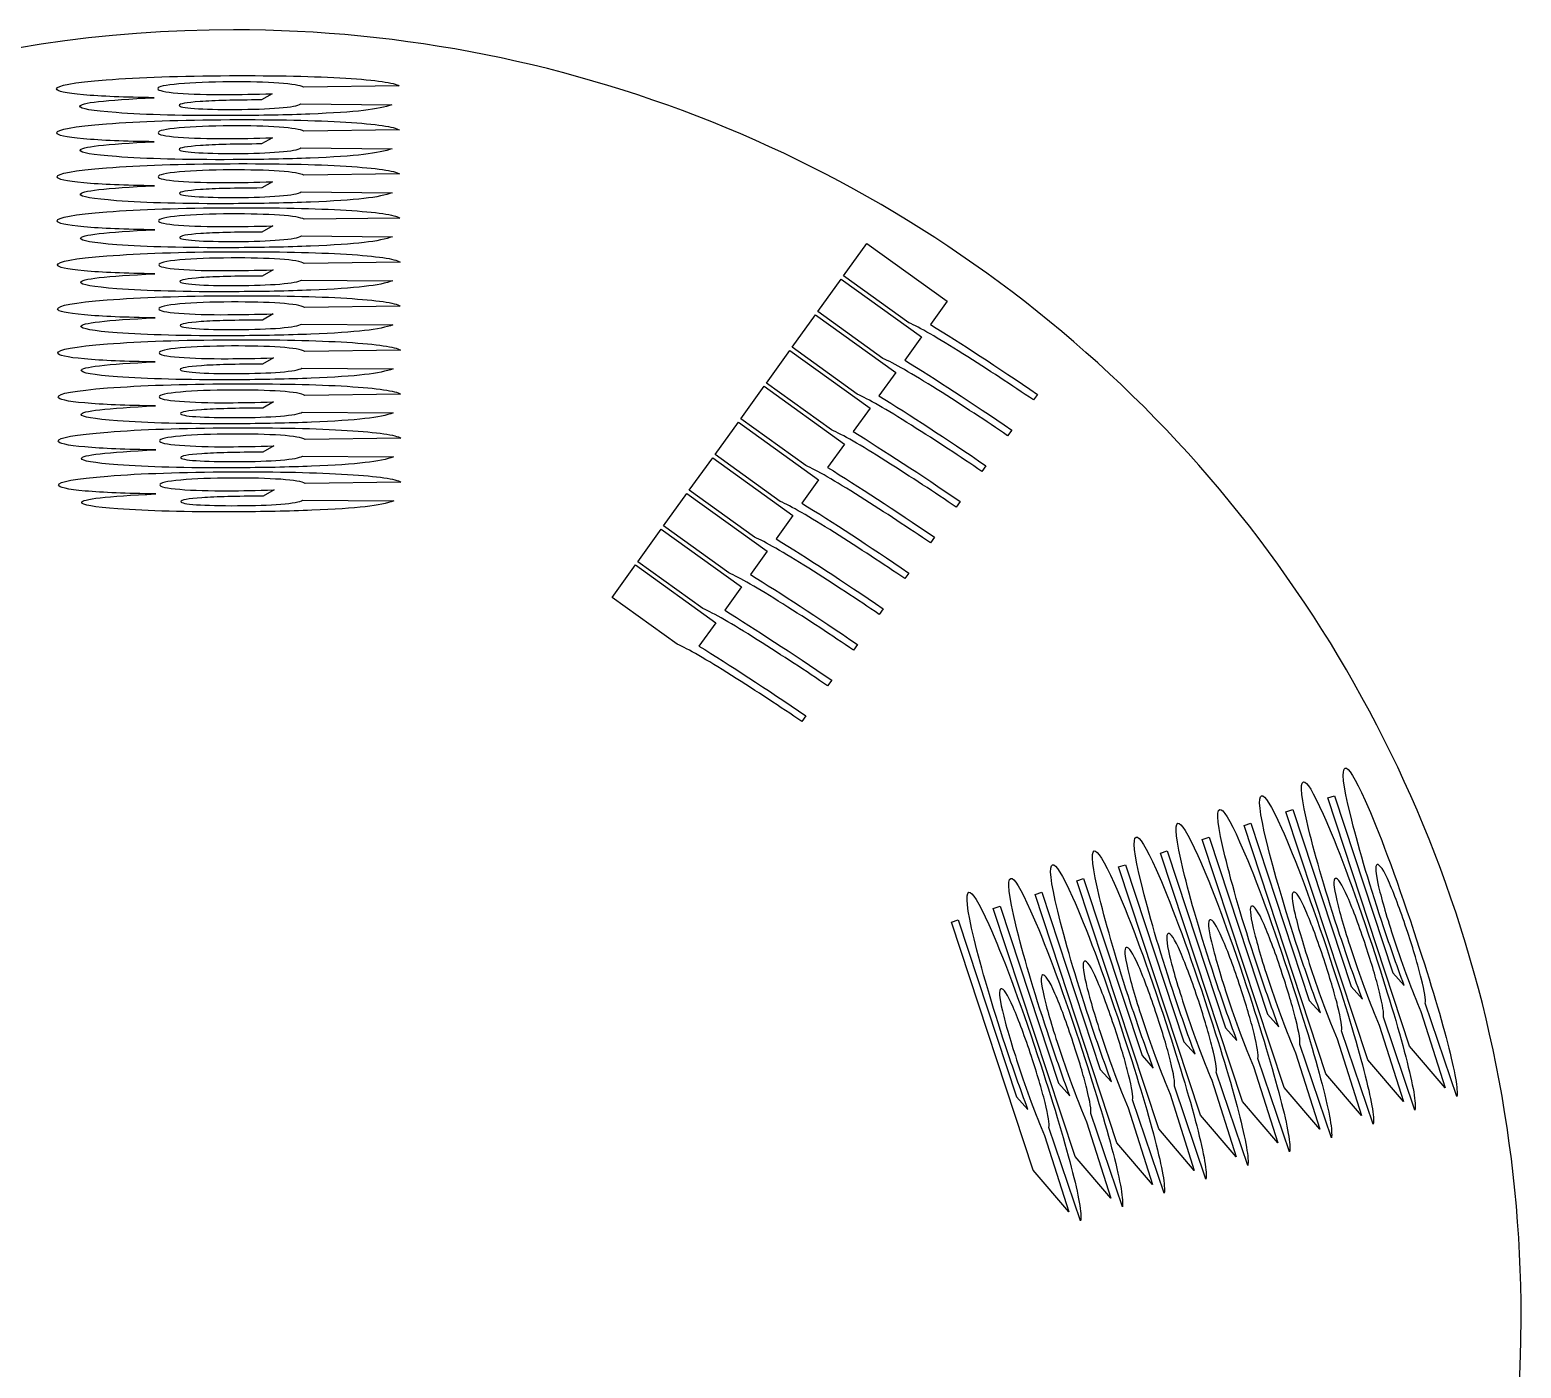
# Model space of a CAD drawing. Extents: x 6.4 to 97.6, y 202.3 to 293.5.
# Drawn here: x 46.8 to 97.6, y 247.9 to 293.5 of the extents above; entities that cross this region are included whole.
import ezdxf

# ---------------------------------------------------------------- set-up
doc = ezdxf.new("R2010")
doc.units = 0
doc.layers.add('Ebene_1', color=7, linetype='CONTINUOUS')

msp = doc.modelspace()

# ---------------------------------------------------------------- linework, layer by layer
at = {"layer": 'Ebene_1', "color": 7}
for p, q in [((53.751625, 293.517746), (53.751625, 293.517746)), ((55.072187, 291.338899), (54.701632, 291.128629)), ((59.397471, 291.606239), (56.137825, 291.561426)), ((59.397471, 291.606239), (59.397471, 291.606239)), ((56.044534, 290.99352), (59.148682, 290.967492)), ((55.078976, 289.838972), (54.708421, 289.628702)), ((59.40426, 290.106312), (56.144614, 290.061499)), ((59.40426, 290.106312), (59.40426, 290.106312)), ((56.051323, 289.493593), (59.155471, 289.467566)), ((55.085765, 288.339047), (54.71521, 288.128777)), ((59.41105, 288.606387), (56.151403, 288.561574)), ((59.41105, 288.606387), (59.41105, 288.606387)), ((56.058112, 287.993668), (59.16226, 287.96764)), ((59.417839, 287.10646), (56.158192, 287.061647)), ((59.417839, 287.10646), (59.417839, 287.10646)), ((55.092554, 286.83912), (54.721999, 286.62885)), ((56.064901, 286.493741), (59.169049, 286.467714)), ((74.539167, 285.136144), (75.335655, 286.242914)), ((75.335655, 286.242914), (78.069073, 284.275807)), ((59.424628, 285.606535), (56.164981, 285.561722)), ((59.424628, 285.606535), (59.424628, 285.606535)), ((55.099343, 285.339195), (54.728788, 285.128925)), ((76.757026, 283.54006), (74.539167, 285.136144)), ((56.07169, 284.993816), (59.175838, 284.967788)), ((73.663029, 283.918697), (74.459518, 285.025467)), ((74.459518, 285.025467), (77.192936, 283.05836)), ((59.431417, 284.106608), (56.17177, 284.061795)), ((59.431417, 284.106608), (59.431417, 284.106608)), ((78.069073, 284.275807), (77.496057, 283.479564)), ((55.106132, 283.839268), (54.735577, 283.628998)), ((72.786893, 282.70125), (73.583381, 283.808021)), ((73.583381, 283.808021), (76.3168, 281.840913)), ((75.880889, 282.322612), (73.663029, 283.918697)), ((56.078479, 283.493889), (59.182627, 283.467862)), ((77.192936, 283.05836), (76.619919, 282.262117)), ((59.438206, 282.606682), (56.178559, 282.561869)), ((59.438206, 282.606682), (59.438206, 282.606682)), ((71.910756, 281.483803), (72.707244, 282.590573)), ((72.707244, 282.590573), (75.440663, 280.623466)), ((75.004752, 281.105166), (72.786893, 282.70125)), ((55.112921, 282.339342), (54.742366, 282.129072)), ((56.085268, 281.993963), (59.189416, 281.967936)), ((76.3168, 281.840913), (75.743783, 281.04467)), ((59.444995, 281.106756), (56.185349, 281.061943)), ((59.444995, 281.106756), (59.444995, 281.106756)), ((71.034619, 280.266355), (71.831107, 281.373125)), ((71.831107, 281.373125), (74.564525, 279.406018)), ((74.128615, 279.887718), (71.910756, 281.483803)), ((81.142378, 281.098578), (81.0044, 280.906848)), ((55.11971, 280.839416), (54.749156, 280.629146)), ((56.092057, 280.494037), (59.196205, 280.46801)), ((75.440663, 280.623466), (74.867646, 279.827223)), ((70.158482, 279.048909), (70.95497, 280.155679)), ((70.95497, 280.155679), (73.688389, 278.188572)), ((73.252478, 278.670271), (71.034619, 280.266355)), ((59.451784, 279.60683), (56.192138, 279.562017)), ((59.451784, 279.60683), (59.451784, 279.60683)), ((80.266241, 279.881131), (80.128263, 279.689401)), ((55.126499, 279.33949), (54.755945, 279.12922)), ((56.098846, 278.994111), (59.202995, 278.968084)), ((72.376342, 277.452825), (70.158482, 279.048909)), ((74.564525, 279.406018), (73.991509, 278.609775)), ((69.282346, 277.831462), (70.078834, 278.938232)), ((70.078834, 278.938232), (72.812252, 276.971125)), ((79.390105, 278.663684), (79.252126, 278.471954)), ((59.458573, 278.106904), (56.198927, 278.062091)), ((59.458573, 278.106904), (56.198927, 278.062091)), ((59.458573, 278.106904), (59.458573, 278.106904)), ((59.458573, 278.106904), (59.458573, 278.106904)), ((73.688389, 278.188572), (73.115372, 277.392329)), ((55.133288, 277.839564), (54.762734, 277.629294)), ((55.133288, 277.839564), (54.762734, 277.629294)), ((56.105636, 277.494185), (59.209784, 277.468158)), ((56.105636, 277.494185), (59.209784, 277.468158)), ((68.406208, 276.614014), (69.202696, 277.720785)), ((69.202696, 277.720785), (71.936115, 275.753677)), ((71.500205, 276.235378), (69.282346, 277.831462)), ((78.513968, 277.446237), (78.375989, 277.254507)), ((72.812252, 276.971125), (72.239235, 276.174882)), ((67.530072, 275.396568), (68.32656, 276.503338)), ((68.32656, 276.503338), (71.059978, 274.53623)), ((70.624068, 275.01793), (68.406208, 276.614014)), ((77.63783, 276.228789), (77.499852, 276.037059)), ((71.936115, 275.753677), (71.363098, 274.957435)), ((66.653935, 274.179121), (67.450423, 275.285891)), ((66.653935, 274.179121), (67.450423, 275.285891)), ((67.450423, 275.285891), (70.183842, 273.318783)), ((67.450423, 275.285891), (70.183842, 273.318783)), ((69.747931, 273.800483), (67.530072, 275.396568)), ((76.761694, 275.011343), (76.623716, 274.819613)), ((71.059978, 274.53623), (70.486962, 273.739988)), ((68.871794, 272.583036), (66.653935, 274.179121)), ((68.871794, 272.583036), (66.653935, 274.179121)), ((75.885557, 273.793896), (75.747579, 273.602166)), ((70.183842, 273.318783), (69.610825, 272.522541)), ((70.183842, 273.318783), (69.610825, 272.522541)), ((75.00942, 272.576448), (74.871442, 272.384718)), ((74.133284, 271.359002), (73.995305, 271.167271)), ((73.257147, 270.141555), (73.119168, 269.949824)), ((73.257147, 270.141555), (73.119168, 269.949824)), ((91.032028, 267.34593), (91.263547, 267.422315)), ((93.821984, 258.889745), (91.032028, 267.34593)), ((91.263547, 267.422315), (93.253691, 261.390314)), ((89.607614, 266.875972), (89.839133, 266.952357)), ((92.39757, 258.419787), (89.607614, 266.875972)), ((89.839133, 266.952357), (91.829276, 260.920356)), ((88.1832, 266.406014), (88.414719, 266.482399)), ((90.973155, 257.949829), (88.1832, 266.406014)), ((88.414719, 266.482399), (90.404862, 260.450397)), ((86.758784, 265.936055), (86.990303, 266.01244)), ((89.54874, 257.47987), (86.758784, 265.936055)), ((86.990303, 266.01244), (88.980446, 259.980439)), ((85.334371, 265.466097), (85.56589, 265.542483)), ((88.124326, 257.009913), (85.334371, 265.466097)), ((85.56589, 265.542483), (87.556033, 259.510481)), ((83.909956, 264.996139), (84.141475, 265.072524)), ((86.699912, 256.539955), (83.909956, 264.996139)), ((84.141475, 265.072524), (86.131618, 259.040523)), ((82.485541, 264.526181), (82.71706, 264.602566)), ((85.275496, 256.069996), (82.485541, 264.526181)), ((82.71706, 264.602566), (84.707203, 258.570564)), ((81.061126, 264.056222), (81.292645, 264.132608)), ((83.851082, 255.600038), (81.061126, 264.056222)), ((81.292645, 264.132608), (83.282788, 258.100606)), ((79.636712, 263.586264), (79.868232, 263.66265)), ((82.426668, 255.13008), (79.636712, 263.586264)), ((79.868232, 263.66265), (81.858375, 257.630648)), ((78.212297, 263.116306), (78.443816, 263.192691)), ((81.002252, 254.660121), (78.212297, 263.116306)), ((78.212298, 263.116306), (78.443816, 263.192691)), ((78.212298, 263.116306), (78.443816, 263.192691)), ((81.002254, 254.660121), (78.212298, 263.116306)), ((81.002254, 254.660121), (78.212298, 263.116306)), ((78.443816, 263.192691), (80.43396, 257.16069)), ((78.443816, 263.192691), (80.433959, 257.160689)), ((78.443816, 263.192691), (80.43396, 257.16069)), ((93.253691, 261.390314), (93.638105, 260.961862)), ((91.829276, 260.920356), (92.213691, 260.491904)), ((90.404862, 260.450397), (90.789277, 260.021946)), ((95.431413, 257.174383), (94.354486, 260.352678)), ((88.980446, 259.980439), (89.364861, 259.551987)), ((94.006999, 256.704424), (92.930072, 259.88272)), ((94.207283, 260.076948), (95.034372, 257.472466)), ((87.556033, 259.510481), (87.940447, 259.082029)), ((92.582584, 256.234466), (91.505658, 259.412761)), ((92.78287, 259.60699), (93.609958, 257.002508)), ((86.131618, 259.040523), (86.516033, 258.612071)), ((89.934039, 258.667073), (90.761127, 256.062591)), ((91.158168, 255.764508), (90.081242, 258.942803)), ((91.358455, 259.137032), (92.185543, 256.53255)), ((95.034372, 257.472466), (93.821984, 258.889745)), ((84.707203, 258.570564), (85.091618, 258.142113)), ((88.509626, 258.197115), (89.336714, 255.592633)), ((89.733755, 255.29455), (88.656829, 258.472845)), ((93.609958, 257.002508), (92.39757, 258.419787)), ((81.858375, 257.630648), (82.242789, 257.202196)), ((83.282788, 258.100606), (83.667203, 257.672154)), ((87.085212, 257.727157), (87.9123, 255.122675)), ((88.309341, 254.824592), (87.232414, 258.002887)), ((92.185543, 256.53255), (90.973155, 257.949829)), ((80.433959, 257.160689), (80.818373, 256.732238)), ((80.43396, 257.16069), (80.818374, 256.732238)), ((80.43396, 257.16069), (80.818374, 256.732238)), ((85.660796, 257.257198), (86.487884, 254.652716)), ((86.884925, 254.354633), (85.807999, 257.532928)), ((90.761127, 256.062591), (89.54874, 257.47987)), ((95.431413, 257.174383), (95.431413, 257.174383)), ((84.236381, 256.78724), (85.063469, 254.182758)), ((85.460511, 253.884675), (84.383584, 257.06297)), ((89.336714, 255.592633), (88.124326, 257.009913)), ((94.006999, 256.704425), (94.006999, 256.704424)), ((82.611682, 252.944758), (81.534755, 256.123054)), ((82.611682, 252.944758), (81.534755, 256.123054)), ((82.611681, 252.944758), (81.534755, 256.123053)), ((82.811968, 256.317282), (83.639056, 253.7128)), ((84.036097, 253.414717), (82.95917, 256.593012)), ((87.9123, 255.122675), (86.699912, 256.539955)), ((92.582585, 256.234466), (92.582584, 256.234466)), ((81.387552, 255.847324), (82.21464, 253.242842)), ((81.387553, 255.847324), (82.214641, 253.242842)), ((81.387553, 255.847324), (82.214641, 253.242842)), ((85.063469, 254.182758), (83.851082, 255.600038)), ((86.487884, 254.652716), (85.275496, 256.069996)), ((91.158169, 255.764508), (91.158168, 255.764508)), ((83.639056, 253.7128), (82.426668, 255.13008)), ((89.733755, 255.29455), (89.733755, 255.29455)), ((82.21464, 253.242842), (81.002252, 254.660121)), ((82.214641, 253.242842), (81.002254, 254.660121)), ((82.214641, 253.242842), (81.002254, 254.660121)), ((88.309341, 254.824592), (88.309341, 254.824592)), ((86.884926, 254.354633), (86.884925, 254.354633)), ((85.460511, 253.884675), (85.460511, 253.884675)), ((84.036097, 253.414717), (84.036097, 253.414717)), ((82.611681, 252.944758), (82.611681, 252.944758)), ((82.611682, 252.944759), (82.611682, 252.944758)), ((82.611682, 252.944759), (82.611682, 252.944758))]:
    msp.add_line(p, q, dxfattribs=at)
for points in [[(53.751625, 293.517746), (36.006682, 293.517746), (20.00902, 282.82845), (13.218324, 266.43426)], [(84.774471, 280.667663), (76.5467, 288.895433), (65.387449, 293.517746), (53.751625, 293.517746)], [(47.724778, 291.50695), (47.724248, 291.624148), (48.287068, 291.72659), (49.413239, 291.814274)], [(49.413239, 291.814274), (50.539408, 291.901958), (51.941407, 291.949598), (53.619237, 291.957192)], [(51.894699, 291.677031), (51.415501, 291.634783), (51.176056, 291.579654), (51.176364, 291.511642)], [(53.644166, 291.745069), (52.949066, 291.741922), (52.36591, 291.719243), (51.894699, 291.677031)], [(53.619237, 291.957192), (55.209179, 291.964389), (56.52763, 291.935743), (57.574589, 291.871254)], [(55.298253, 291.702457), (54.842691, 291.733794), (54.291329, 291.747998), (53.644166, 291.745069)], [(56.137825, 291.561426), (56.033672, 291.624109), (55.753814, 291.671119), (55.298253, 291.702457)], [(57.574589, 291.871254), (58.621552, 291.806158), (59.229179, 291.71782), (59.397471, 291.606239)], [(48.636537, 291.304306), (48.029063, 291.358638), (47.725144, 291.426186), (47.724778, 291.50695)], [(48.518462, 290.913001), (48.517932, 291.030199), (49.360418, 291.12753), (51.045922, 291.204994)], [(51.045922, 291.204994), (50.039149, 291.216832), (49.23602, 291.249936), (48.636537, 291.304306)], [(51.176364, 291.511642), (51.176655, 291.447274), (51.404591, 291.397296), (51.860172, 291.361709)], [(51.860172, 291.361709), (52.315753, 291.32612), (52.87112, 291.309809), (53.526272, 291.312775)], [(53.526272, 291.312775), (53.957714, 291.314727), (54.473019, 291.323436), (55.072187, 291.338899)], [(49.753872, 290.696336), (48.930639, 290.758194), (48.518836, 290.830416), (48.518462, 290.913001)], [(53.733267, 290.594111), (52.079406, 290.586625), (50.752941, 290.6207), (49.753872, 290.696336)], [(52.616534, 291.074558), (52.137297, 291.040204), (51.897798, 290.996612), (51.898037, 290.943782)], [(51.898037, 290.943782), (51.898241, 290.898845), (52.074176, 290.863813), (52.425844, 290.838686)], [(52.425844, 290.838686), (52.777511, 290.813558), (53.244966, 290.802315), (53.828209, 290.804954)], [(54.701632, 291.128629), (53.790803, 291.126336), (53.09577, 291.108312), (52.616534, 291.074558)], [(56.357682, 290.647891), (55.574823, 290.616414), (54.700019, 290.598487), (53.733267, 290.594111)], [(53.828209, 290.804954), (54.403466, 290.807558), (54.894763, 290.824963), (55.302098, 290.85717)], [(55.302098, 290.85717), (55.709434, 290.889376), (55.956913, 290.934826), (56.044534, 290.99352)], [(58.178812, 290.769994), (57.7396, 290.719426), (57.132557, 290.678725), (56.357682, 290.647891)], [(59.148682, 290.967492), (58.933333, 290.885752), (58.610043, 290.81992), (58.178812, 290.769994)], [(47.731567, 290.007023), (47.731037, 290.124221), (48.293857, 290.226663), (49.420029, 290.314348)], [(49.420029, 290.314348), (50.546197, 290.402032), (51.948196, 290.449671), (53.626026, 290.457266)], [(51.901488, 290.177104), (51.42229, 290.134857), (51.182845, 290.079727), (51.183153, 290.011716)], [(53.650955, 290.245142), (52.955855, 290.241996), (52.372699, 290.219316), (51.901488, 290.177104)], [(53.626026, 290.457266), (55.215968, 290.464462), (56.534419, 290.435816), (57.581378, 290.371327)], [(55.305042, 290.20253), (54.84948, 290.233867), (54.298118, 290.248071), (53.650955, 290.245142)], [(56.144614, 290.061499), (56.040461, 290.124182), (55.760603, 290.171193), (55.305042, 290.20253)], [(57.581378, 290.371327), (58.628341, 290.306232), (59.235968, 290.217893), (59.40426, 290.106312)], [(48.643326, 289.804379), (48.035852, 289.858711), (47.731933, 289.92626), (47.731567, 290.007023)], [(48.525251, 289.413074), (48.524721, 289.530272), (49.367207, 289.627603), (51.052711, 289.705067)], [(51.052711, 289.705067), (50.045938, 289.716906), (49.24281, 289.75001), (48.643326, 289.804379)], [(51.183153, 290.011716), (51.183444, 289.947348), (51.411381, 289.89737), (51.866961, 289.861782)], [(51.866961, 289.861782), (52.322542, 289.826194), (52.877909, 289.809882), (53.533061, 289.812848)], [(53.533061, 289.812848), (53.964503, 289.814801), (54.479808, 289.823509), (55.078976, 289.838972)], [(49.760661, 289.19641), (48.937428, 289.258267), (48.525625, 289.330489), (48.525251, 289.413074)], [(53.740057, 289.094185), (52.086195, 289.086699), (50.75973, 289.120774), (49.760661, 289.19641)], [(52.623323, 289.574631), (52.144086, 289.540277), (51.904587, 289.496685), (51.904827, 289.443855)], [(51.904827, 289.443855), (51.90503, 289.398919), (52.080965, 289.363887), (52.432633, 289.338759)], [(52.432633, 289.338759), (52.7843, 289.313632), (53.251755, 289.302388), (53.834998, 289.305028)], [(54.708421, 289.628702), (53.797592, 289.626409), (53.102559, 289.608385), (52.623323, 289.574631)], [(56.364471, 289.147964), (55.581612, 289.116487), (54.706808, 289.09856), (53.740057, 289.094185)], [(53.834998, 289.305028), (54.410255, 289.307631), (54.901552, 289.325037), (55.308888, 289.357243)], [(55.308888, 289.357243), (55.716223, 289.38945), (55.963702, 289.4349), (56.051323, 289.493593)], [(58.185601, 289.270068), (57.746389, 289.219499), (57.139346, 289.178798), (56.364471, 289.147964)], [(59.155471, 289.467566), (58.940122, 289.385826), (58.616832, 289.319993), (58.185601, 289.270068)], [(47.738356, 288.507098), (47.737826, 288.624296), (48.300646, 288.726738), (49.426818, 288.814422)], [(49.426818, 288.814422), (50.552986, 288.902106), (51.954985, 288.949746), (53.632815, 288.95734)], [(51.908277, 288.677179), (51.429079, 288.634931), (51.189634, 288.579802), (51.189942, 288.51179)], [(53.657744, 288.745217), (52.962644, 288.74207), (52.379488, 288.719391), (51.908277, 288.677179)], [(53.632815, 288.95734), (55.222757, 288.964537), (56.541208, 288.935891), (57.588167, 288.871402)], [(55.311831, 288.702605), (54.856269, 288.733942), (54.304907, 288.748146), (53.657744, 288.745217)], [(56.151403, 288.561574), (56.04725, 288.624257), (55.767392, 288.671268), (55.311831, 288.702605)], [(57.588167, 288.871402), (58.63513, 288.806306), (59.242757, 288.717968), (59.41105, 288.606387)], [(48.650115, 288.304454), (48.042641, 288.358786), (47.738722, 288.426334), (47.738356, 288.507098)], [(48.53204, 287.913149), (48.53151, 288.030347), (49.373996, 288.127678), (51.0595, 288.205142)], [(51.0595, 288.205142), (50.052727, 288.21698), (49.249599, 288.250084), (48.650115, 288.304454)], [(51.189942, 288.51179), (51.190234, 288.447422), (51.41817, 288.397444), (51.873751, 288.361857)], [(51.873751, 288.361857), (52.329331, 288.326269), (52.884698, 288.309957), (53.53985, 288.312923)], [(54.71521, 288.128777), (53.804381, 288.126484), (53.109348, 288.10846), (52.630112, 288.074706)], [(53.53985, 288.312923), (53.971292, 288.314875), (54.486597, 288.323584), (55.085765, 288.339047)], [(49.76745, 287.696484), (48.944217, 287.758342), (48.532414, 287.830564), (48.53204, 287.913149)], [(53.746846, 287.594259), (52.092984, 287.586773), (50.766519, 287.620849), (49.76745, 287.696484)], [(52.630112, 288.074706), (52.150875, 288.040352), (51.911377, 287.99676), (51.911616, 287.943929)], [(51.911616, 287.943929), (51.911819, 287.898993), (52.087754, 287.863961), (52.439422, 287.838834)], [(52.439422, 287.838834), (52.791089, 287.813706), (53.258544, 287.802462), (53.841788, 287.805102)], [(56.37126, 287.648039), (55.588401, 287.616562), (54.713597, 287.598635), (53.746846, 287.594259)], [(53.841788, 287.805102), (54.417044, 287.807706), (54.908341, 287.825111), (55.315677, 287.857318)], [(55.315677, 287.857318), (55.723012, 287.889524), (55.970491, 287.934974), (56.058112, 287.993668)], [(58.19239, 287.770143), (57.753178, 287.719574), (57.146135, 287.678873), (56.37126, 287.648039)], [(59.16226, 287.96764), (58.946911, 287.8859), (58.623621, 287.820068), (58.19239, 287.770143)], [(47.745145, 287.007171), (47.744615, 287.124369), (48.307435, 287.226811), (49.433607, 287.314495)], [(49.433607, 287.314495), (50.559775, 287.40218), (51.961774, 287.449819), (53.639604, 287.457413)], [(51.915066, 287.177253), (51.435868, 287.135005), (51.196423, 287.079875), (51.196731, 287.011864)], [(53.664533, 287.24529), (52.969433, 287.242144), (52.386278, 287.219465), (51.915066, 287.177253)], [(53.639604, 287.457413), (55.229546, 287.46461), (56.547997, 287.435964), (57.594957, 287.371475)], [(55.31862, 287.202678), (54.863058, 287.234015), (54.311696, 287.248219), (53.664533, 287.24529)], [(56.158192, 287.061647), (56.054039, 287.12433), (55.774182, 287.171341), (55.31862, 287.202678)], [(57.594957, 287.371475), (58.641919, 287.30638), (59.249546, 287.218041), (59.417839, 287.10646)], [(48.656904, 286.804527), (48.04943, 286.858859), (47.745511, 286.926408), (47.745145, 287.007171)], [(48.538829, 286.413222), (48.538299, 286.530421), (49.380786, 286.627751), (51.066289, 286.705215)], [(51.066289, 286.705215), (50.059516, 286.717054), (49.256388, 286.750158), (48.656904, 286.804527)], [(51.196731, 287.011864), (51.197023, 286.947496), (51.424959, 286.897518), (51.88054, 286.86193)], [(51.88054, 286.86193), (52.336121, 286.826342), (52.891487, 286.81003), (53.546639, 286.812996)], [(54.721999, 286.62885), (53.81117, 286.626557), (53.116137, 286.608533), (52.636901, 286.574779)], [(53.546639, 286.812996), (53.978081, 286.814949), (54.493386, 286.823657), (55.092554, 286.83912)], [(49.774239, 286.196558), (48.951007, 286.258415), (48.539203, 286.330637), (48.538829, 286.413222)], [(53.753635, 286.094333), (52.099773, 286.086847), (50.773308, 286.120922), (49.774239, 286.196558)], [(52.636901, 286.574779), (52.157664, 286.540425), (51.918166, 286.496833), (51.918405, 286.444003)], [(51.918405, 286.444003), (51.918608, 286.399067), (52.094544, 286.364035), (52.446211, 286.338907)], [(52.446211, 286.338907), (52.797878, 286.31378), (53.265334, 286.302536), (53.848577, 286.305176)], [(56.378049, 286.148112), (55.595191, 286.116635), (54.720386, 286.098708), (53.753635, 286.094333)], [(53.848577, 286.305176), (54.423834, 286.307779), (54.91513, 286.325185), (55.322466, 286.357391)], [(55.322466, 286.357391), (55.729802, 286.389598), (55.97728, 286.435048), (56.064901, 286.493741)], [(58.199179, 286.270216), (57.759967, 286.219647), (57.152924, 286.178946), (56.378049, 286.148112)], [(59.169049, 286.467714), (58.9537, 286.385974), (58.63041, 286.320141), (58.199179, 286.270216)], [(47.751934, 285.507246), (47.751404, 285.624444), (48.314224, 285.726886), (49.440396, 285.81457)], [(49.440396, 285.81457), (50.566564, 285.902254), (51.968563, 285.949894), (53.646393, 285.957488)], [(51.921855, 285.677327), (51.442657, 285.635079), (51.203213, 285.57995), (51.20352, 285.511938)], [(53.671322, 285.745365), (52.976222, 285.742218), (52.393067, 285.719539), (51.921855, 285.677327)], [(53.646393, 285.957488), (55.236335, 285.964685), (56.554786, 285.936039), (57.601746, 285.87155)], [(55.325409, 285.702753), (54.869847, 285.73409), (54.318485, 285.748294), (53.671322, 285.745365)], [(56.164981, 285.561722), (56.060828, 285.624405), (55.780971, 285.671416), (55.325409, 285.702753)], [(57.601746, 285.87155), (58.648708, 285.806454), (59.256336, 285.718116), (59.424628, 285.606535)], [(48.663693, 285.304602), (48.05622, 285.358934), (47.7523, 285.426482), (47.751934, 285.507246)], [(48.545619, 284.913297), (48.545088, 285.030495), (49.387575, 285.127826), (51.073078, 285.20529)], [(51.073078, 285.20529), (50.066305, 285.217128), (49.263177, 285.250232), (48.663693, 285.304602)], [(51.20352, 285.511938), (51.203812, 285.44757), (51.431748, 285.397592), (51.887329, 285.362004)], [(51.887329, 285.362004), (52.34291, 285.326416), (52.898276, 285.310105), (53.553429, 285.313071)], [(52.64369, 285.074854), (52.164454, 285.0405), (51.924955, 284.996908), (51.925194, 284.944077)], [(54.728788, 285.128925), (53.817959, 285.126631), (53.122926, 285.108608), (52.64369, 285.074854)], [(53.553429, 285.313071), (53.98487, 285.315023), (54.500175, 285.323732), (55.099343, 285.339195)], [(49.781028, 284.696633), (48.957796, 284.75849), (48.545992, 284.830712), (48.545619, 284.913297)], [(53.760424, 284.594407), (52.106562, 284.586921), (50.780097, 284.620997), (49.781028, 284.696633)], [(51.925194, 284.944077), (51.925397, 284.899141), (52.101333, 284.864109), (52.453, 284.838982)], [(52.453, 284.838982), (52.804667, 284.813854), (53.272123, 284.80261), (53.855366, 284.80525)], [(56.384838, 284.648187), (55.60198, 284.61671), (54.727175, 284.598783), (53.760424, 284.594407)], [(53.855366, 284.80525), (54.430623, 284.807854), (54.921919, 284.825259), (55.329255, 284.857466)], [(55.329255, 284.857466), (55.736591, 284.889672), (55.984069, 284.935122), (56.07169, 284.993816)], [(58.205968, 284.770291), (57.766757, 284.719722), (57.159713, 284.679021), (56.384838, 284.648187)], [(59.175838, 284.967788), (58.960489, 284.886048), (58.637199, 284.820216), (58.205968, 284.770291)], [(47.758724, 284.007319), (47.758193, 284.124518), (48.321014, 284.226959), (49.447185, 284.314643)], [(49.447185, 284.314643), (50.573353, 284.402328), (51.975352, 284.449967), (53.653182, 284.457561)], [(51.928644, 284.177401), (51.449447, 284.135153), (51.210002, 284.080023), (51.210309, 284.012012)], [(53.678111, 284.245438), (52.983011, 284.242292), (52.399856, 284.219613), (51.928644, 284.177401)], [(53.653182, 284.457561), (55.243124, 284.464758), (56.561575, 284.436112), (57.608535, 284.371623)], [(55.332198, 284.202826), (54.876636, 284.234163), (54.325274, 284.248367), (53.678111, 284.245438)], [(56.17177, 284.061795), (56.067617, 284.124479), (55.78776, 284.171489), (55.332198, 284.202826)], [(57.608535, 284.371623), (58.655497, 284.306528), (59.263125, 284.218189), (59.431417, 284.106608)], [(48.670482, 283.804675), (48.063009, 283.859008), (47.759089, 283.926556), (47.758724, 284.007319)], [(48.552408, 283.41337), (48.551877, 283.530569), (49.394364, 283.627899), (51.079867, 283.705363)], [(51.079867, 283.705363), (50.073094, 283.717202), (49.269966, 283.750306), (48.670482, 283.804675)], [(51.210309, 284.012012), (51.210601, 283.947644), (51.438537, 283.897666), (51.894118, 283.862078)], [(51.894118, 283.862078), (52.349699, 283.82649), (52.905065, 283.810178), (53.560218, 283.813144)], [(52.650479, 283.574927), (52.171243, 283.540573), (51.931744, 283.496981), (51.931983, 283.44415)], [(54.735577, 283.628998), (53.824748, 283.626705), (53.129715, 283.608681), (52.650479, 283.574927)], [(53.560218, 283.813144), (53.991659, 283.815097), (54.506964, 283.823805), (55.106132, 283.839268)], [(78.605945, 282.477684), (77.73295, 283.02909), (77.116644, 283.383215), (76.757026, 283.54006)], [(49.787818, 283.196706), (48.964585, 283.258563), (48.552781, 283.330785), (48.552408, 283.41337)], [(53.767213, 283.094481), (52.113351, 283.086995), (50.786886, 283.12107), (49.787818, 283.196706)], [(51.931983, 283.44415), (51.932186, 283.399215), (52.108122, 283.364183), (52.459789, 283.339055)], [(52.459789, 283.339055), (52.811456, 283.313927), (53.278912, 283.302683), (53.862155, 283.305323)], [(56.391627, 283.14826), (55.608769, 283.116783), (54.733964, 283.098856), (53.767213, 283.094481)], [(53.862155, 283.305323), (54.437412, 283.307927), (54.928708, 283.325332), (55.336044, 283.357539)], [(55.336044, 283.357539), (55.74338, 283.389746), (55.990858, 283.435196), (56.078479, 283.493889)], [(58.212757, 283.270364), (57.773546, 283.219795), (57.166502, 283.179094), (56.391627, 283.14826)], [(59.182627, 283.467862), (58.967279, 283.386122), (58.643988, 283.320289), (58.212757, 283.270364)], [(77.496057, 283.479564), (78.546686, 282.83304), (79.762127, 282.039378), (81.142378, 281.098578)], [(47.765513, 282.507393), (47.764982, 282.624592), (48.327803, 282.727033), (49.453974, 282.814717)], [(49.453974, 282.814717), (50.580142, 282.902402), (51.982141, 282.950041), (53.659971, 282.957635)], [(51.935433, 282.677475), (51.456236, 282.635227), (51.216791, 282.580097), (51.217099, 282.512086)], [(53.684901, 282.745512), (52.989801, 282.742366), (52.406645, 282.719687), (51.935433, 282.677475)], [(53.659971, 282.957635), (55.249913, 282.964832), (56.568364, 282.936186), (57.615324, 282.871697)], [(55.338987, 282.7029), (54.883426, 282.734237), (54.332063, 282.748441), (53.684901, 282.745512)], [(56.178559, 282.561869), (56.074406, 282.624553), (55.794549, 282.671563), (55.338987, 282.7029)], [(57.615324, 282.871697), (58.662286, 282.806602), (59.269914, 282.718263), (59.438206, 282.606682)], [(48.677271, 282.304749), (48.069798, 282.359082), (47.765878, 282.42663), (47.765513, 282.507393)], [(48.559197, 281.913444), (48.558666, 282.030643), (49.401153, 282.127974), (51.086656, 282.205437)], [(51.086656, 282.205437), (50.079883, 282.217276), (49.276755, 282.25038), (48.677271, 282.304749)], [(51.217099, 282.512086), (51.21739, 282.447718), (51.445326, 282.39774), (51.900907, 282.362152)], [(51.900907, 282.362152), (52.356488, 282.326564), (52.911854, 282.310252), (53.567007, 282.313218)], [(52.657268, 282.075001), (52.178032, 282.040647), (51.938533, 281.997055), (51.938772, 281.944224)], [(54.742366, 282.129072), (53.831537, 282.126779), (53.136505, 282.108755), (52.657268, 282.075001)], [(53.567007, 282.313218), (53.998449, 282.315171), (54.513753, 282.323879), (55.112921, 282.339342)], [(77.729808, 281.260237), (76.856813, 281.811642), (76.240507, 282.165767), (75.880889, 282.322612)], [(76.619919, 282.262117), (77.670549, 281.615593), (78.88599, 280.821931), (80.266241, 279.881131)], [(81.0044, 280.906848), (80.278066, 281.402163), (79.478582, 281.925775), (78.605945, 282.477684)], [(49.794607, 281.69678), (48.971374, 281.758637), (48.55957, 281.830859), (48.559197, 281.913444)], [(53.774002, 281.594555), (52.12014, 281.587069), (50.793675, 281.621144), (49.794607, 281.69678)], [(51.938772, 281.944224), (51.938975, 281.899289), (52.114911, 281.864257), (52.466578, 281.839129)], [(52.466578, 281.839129), (52.818246, 281.814001), (53.285701, 281.802757), (53.868944, 281.805397)], [(56.398416, 281.648334), (55.615558, 281.616857), (54.740753, 281.59893), (53.774002, 281.594555)], [(53.868944, 281.805397), (54.444201, 281.808001), (54.935497, 281.825406), (55.342833, 281.857613)], [(55.342833, 281.857613), (55.750169, 281.88982), (55.997647, 281.93527), (56.085268, 281.993963)], [(58.219546, 281.770438), (57.780335, 281.719869), (57.173291, 281.679168), (56.398416, 281.648334)], [(59.189416, 281.967936), (58.974068, 281.886196), (58.650778, 281.820363), (58.219546, 281.770438)], [(47.772302, 281.007467), (47.771771, 281.124666), (48.334592, 281.227107), (49.460763, 281.314791)], [(48.68406, 280.804823), (48.076587, 280.859156), (47.772667, 280.926704), (47.772302, 281.007467)], [(49.460763, 281.314791), (50.586931, 281.402476), (51.98893, 281.450115), (53.66676, 281.457709)], [(51.942222, 281.177549), (51.463025, 281.135301), (51.22358, 281.080171), (51.223888, 281.01216)], [(51.223888, 281.01216), (51.224179, 280.947792), (51.452115, 280.897814), (51.907696, 280.862226)], [(53.69169, 281.245586), (52.99659, 281.24244), (52.413434, 281.219761), (51.942222, 281.177549)], [(53.66676, 281.457709), (55.256702, 281.464906), (56.575153, 281.43626), (57.622113, 281.371771)], [(55.345776, 281.202974), (54.890215, 281.234311), (54.338852, 281.248515), (53.69169, 281.245586)], [(56.185349, 281.061943), (56.081195, 281.124627), (55.801338, 281.171637), (55.345776, 281.202974)], [(57.622113, 281.371771), (58.669075, 281.306676), (59.276703, 281.218337), (59.444995, 281.106756)], [(76.853672, 280.04279), (75.980677, 280.594196), (75.36437, 280.948321), (75.004752, 281.105166)], [(75.743783, 281.04467), (76.794413, 280.398146), (78.009853, 279.604484), (79.390105, 278.663684)], [(80.128263, 279.689401), (79.401929, 280.184716), (78.602444, 280.708328), (77.729808, 281.260237)], [(48.565986, 280.413518), (48.565455, 280.530717), (49.407942, 280.628048), (51.093445, 280.705511)], [(51.093445, 280.705511), (50.086673, 280.71735), (49.283544, 280.750454), (48.68406, 280.804823)], [(51.907696, 280.862226), (52.363277, 280.826638), (52.918643, 280.810327), (53.573796, 280.813292)], [(52.664057, 280.575075), (52.184821, 280.540721), (51.945322, 280.497129), (51.945561, 280.444299)], [(54.749156, 280.629146), (53.838326, 280.626853), (53.143294, 280.608829), (52.664057, 280.575075)], [(53.573796, 280.813292), (54.005238, 280.815245), (54.520542, 280.823953), (55.11971, 280.839416)], [(55.349622, 280.357687), (55.756958, 280.389894), (56.004436, 280.435344), (56.092057, 280.494037)], [(97.624554, 249.644817), (97.624554, 261.280641), (93.002241, 272.439892), (84.774471, 280.667663)], [(49.801396, 280.196854), (48.978163, 280.258711), (48.56636, 280.330933), (48.565986, 280.413518)], [(53.780791, 280.094629), (52.12693, 280.087143), (50.800464, 280.121218), (49.801396, 280.196854)], [(51.945561, 280.444299), (51.945764, 280.399363), (52.1217, 280.364331), (52.473367, 280.339203)], [(52.473367, 280.339203), (52.825035, 280.314075), (53.29249, 280.302831), (53.875733, 280.305471)], [(56.405205, 280.148408), (55.622347, 280.116931), (54.747542, 280.099004), (53.780791, 280.094629)], [(53.875733, 280.305471), (54.45099, 280.308075), (54.942286, 280.32548), (55.349622, 280.357687)], [(58.226335, 280.270512), (57.787124, 280.219943), (57.180081, 280.179242), (56.405205, 280.148408)], [(59.196205, 280.46801), (58.980857, 280.38627), (58.657567, 280.320437), (58.226335, 280.270512)], [(79.252126, 278.471954), (78.525793, 278.967269), (77.726308, 279.490881), (76.853672, 280.04279)], [(47.779091, 279.507541), (47.77856, 279.62474), (48.341381, 279.727181), (49.467552, 279.814865)], [(48.690849, 279.304897), (48.083376, 279.35923), (47.779456, 279.426778), (47.779091, 279.507541)], [(49.467552, 279.814865), (50.59372, 279.90255), (51.995719, 279.950189), (53.673549, 279.957783)], [(51.949012, 279.677623), (51.469814, 279.635375), (51.230369, 279.580245), (51.230677, 279.512234)], [(51.230677, 279.512234), (51.230968, 279.447866), (51.458904, 279.397888), (51.914485, 279.3623)], [(53.698479, 279.74566), (53.003379, 279.742514), (52.420223, 279.719835), (51.949012, 279.677623)], [(53.673549, 279.957783), (55.263491, 279.96498), (56.581942, 279.936334), (57.628902, 279.871845)], [(55.352565, 279.703048), (54.897004, 279.734385), (54.345641, 279.748589), (53.698479, 279.74566)], [(56.192138, 279.562017), (56.087984, 279.624701), (55.808127, 279.671711), (55.352565, 279.703048)], [(57.628902, 279.871845), (58.675865, 279.80675), (59.283492, 279.718411), (59.451784, 279.60683)], [(75.977535, 278.825343), (75.10454, 279.376748), (74.488233, 279.730873), (74.128615, 279.887718)], [(74.867646, 279.827223), (75.918276, 279.180699), (77.133716, 278.387037), (78.513968, 277.446237)], [(48.572775, 278.913592), (48.572244, 279.030791), (49.414731, 279.128122), (51.100235, 279.205585)], [(51.100235, 279.205585), (50.093462, 279.217424), (49.290333, 279.250528), (48.690849, 279.304897)], [(51.914485, 279.3623), (52.370066, 279.326712), (52.925433, 279.310401), (53.580585, 279.313366)], [(52.670847, 279.075149), (52.19161, 279.040795), (51.952111, 278.997203), (51.95235, 278.944373)], [(54.755945, 279.12922), (53.845115, 279.126927), (53.150083, 279.108903), (52.670847, 279.075149)], [(53.580585, 279.313366), (54.012027, 279.315319), (54.527332, 279.324027), (55.126499, 279.33949)], [(55.356411, 278.857761), (55.763747, 278.889968), (56.011225, 278.935418), (56.098846, 278.994111)], [(59.202995, 278.968084), (58.987646, 278.886344), (58.664356, 278.820511), (58.233124, 278.770586)], [(49.808185, 278.696928), (48.984952, 278.758785), (48.573149, 278.831007), (48.572775, 278.913592)], [(49.474341, 278.314939), (50.600509, 278.402624), (52.002508, 278.450263), (53.680339, 278.457857)], [(49.474341, 278.314939), (50.600509, 278.402624), (52.002508, 278.450263), (53.680339, 278.457857)], [(53.78758, 278.594703), (52.133719, 278.587217), (50.807254, 278.621292), (49.808185, 278.696928)], [(51.95235, 278.944373), (51.952554, 278.899437), (52.128489, 278.864405), (52.480156, 278.839277)], [(52.480156, 278.839277), (52.831824, 278.814149), (53.299279, 278.802905), (53.882522, 278.805545)], [(53.680339, 278.457857), (55.27028, 278.465054), (56.588731, 278.436408), (57.635691, 278.371919)], [(53.680339, 278.457857), (55.27028, 278.465054), (56.588731, 278.436408), (57.635691, 278.371919)], [(56.411995, 278.648482), (55.629136, 278.617005), (54.754331, 278.599078), (53.78758, 278.594703)], [(53.882522, 278.805545), (54.457779, 278.808149), (54.949075, 278.825554), (55.356411, 278.857761)], [(58.233124, 278.770586), (57.793913, 278.720017), (57.18687, 278.679316), (56.411995, 278.648482)], [(75.101397, 277.607895), (74.228402, 278.159301), (73.612096, 278.513426), (73.252478, 278.670271)], [(73.991509, 278.609775), (75.042139, 277.963252), (76.257579, 277.169589), (77.63783, 276.228789)], [(78.375989, 277.254507), (77.649656, 277.749822), (76.850171, 278.273434), (75.977535, 278.825343)], [(47.78588, 278.007615), (47.785349, 278.124814), (48.34817, 278.227255), (49.474341, 278.314939)], [(47.78588, 278.007615), (47.785349, 278.124814), (48.34817, 278.227255), (49.474341, 278.314939)], [(48.697638, 277.804971), (48.090165, 277.859304), (47.786245, 277.926852), (47.78588, 278.007615)], [(48.697638, 277.804971), (48.090165, 277.859304), (47.786245, 277.926852), (47.78588, 278.007615)], [(51.955801, 278.177697), (51.476603, 278.135449), (51.237158, 278.080319), (51.237466, 278.012308)], [(51.955801, 278.177697), (51.476603, 278.135449), (51.237158, 278.080319), (51.237466, 278.012308)], [(51.237466, 278.012308), (51.237757, 277.94794), (51.465693, 277.897962), (51.921274, 277.862374)], [(51.237466, 278.012308), (51.237757, 277.94794), (51.465693, 277.897962), (51.921274, 277.862374)], [(53.705268, 278.245734), (53.010168, 278.242588), (52.427012, 278.219909), (51.955801, 278.177697)], [(53.705268, 278.245734), (53.010168, 278.242588), (52.427012, 278.219909), (51.955801, 278.177697)], [(55.359354, 278.203122), (54.903793, 278.234459), (54.352431, 278.248663), (53.705268, 278.245734)], [(55.359354, 278.203122), (54.903793, 278.234459), (54.352431, 278.248663), (53.705268, 278.245734)], [(56.198927, 278.062091), (56.094773, 278.124775), (55.814916, 278.171785), (55.359354, 278.203122)], [(56.198927, 278.062091), (56.094773, 278.124775), (55.814916, 278.171785), (55.359354, 278.203122)], [(57.635691, 278.371919), (58.682654, 278.306824), (59.290281, 278.218485), (59.458573, 278.106904)], [(57.635691, 278.371919), (58.682654, 278.306824), (59.290281, 278.218485), (59.458573, 278.106904)], [(48.579564, 277.413666), (48.579033, 277.530865), (49.42152, 277.628196), (51.107024, 277.705659)], [(48.579564, 277.413666), (48.579033, 277.530865), (49.42152, 277.628196), (51.107024, 277.705659)], [(51.107024, 277.705659), (50.100251, 277.717498), (49.297122, 277.750602), (48.697638, 277.804971)], [(51.107024, 277.705659), (50.100251, 277.717498), (49.297122, 277.750602), (48.697638, 277.804971)], [(51.921274, 277.862374), (52.376855, 277.826786), (52.932222, 277.810475), (53.587374, 277.81344)], [(51.921274, 277.862374), (52.376855, 277.826786), (52.932222, 277.810475), (53.587374, 277.81344)], [(52.677636, 277.575223), (52.198399, 277.540869), (51.9589, 277.497277), (51.959139, 277.444447)], [(52.677636, 277.575223), (52.198399, 277.540869), (51.9589, 277.497277), (51.959139, 277.444447)], [(51.959139, 277.444447), (51.959343, 277.399511), (52.135278, 277.364479), (52.486945, 277.339351)], [(51.959139, 277.444447), (51.959343, 277.399511), (52.135278, 277.364479), (52.486945, 277.339351)], [(54.762734, 277.629294), (53.851904, 277.627001), (53.156872, 277.608977), (52.677636, 277.575223)], [(54.762734, 277.629294), (53.851904, 277.627001), (53.156872, 277.608977), (52.677636, 277.575223)], [(53.587374, 277.81344), (54.018816, 277.815393), (54.534121, 277.824101), (55.133288, 277.839564)], [(53.587374, 277.81344), (54.018816, 277.815393), (54.534121, 277.824101), (55.133288, 277.839564)], [(55.3632, 277.357835), (55.770536, 277.390042), (56.018014, 277.435492), (56.105636, 277.494185)], [(55.3632, 277.357835), (55.770536, 277.390042), (56.018014, 277.435492), (56.105636, 277.494185)], [(59.209784, 277.468158), (58.994435, 277.386418), (58.671145, 277.320585), (58.239913, 277.27066)], [(59.209784, 277.468158), (58.994435, 277.386418), (58.671145, 277.320585), (58.239913, 277.27066)], [(74.225261, 276.390449), (73.352266, 276.941854), (72.73596, 277.295979), (72.376342, 277.452825)], [(77.499852, 276.037059), (76.773518, 276.532374), (75.974034, 277.055986), (75.101397, 277.607895)], [(49.814974, 277.197002), (48.991741, 277.258859), (48.579938, 277.331081), (48.579564, 277.413666)], [(49.814974, 277.197002), (48.991741, 277.258859), (48.579938, 277.331081), (48.579564, 277.413666)], [(53.794369, 277.094777), (52.140508, 277.087291), (50.814043, 277.121366), (49.814974, 277.197002)], [(53.794369, 277.094777), (52.140508, 277.087291), (50.814043, 277.121366), (49.814974, 277.197002)], [(52.486945, 277.339351), (52.838613, 277.314223), (53.306068, 277.30298), (53.889311, 277.305619)], [(52.486945, 277.339351), (52.838613, 277.314223), (53.306068, 277.30298), (53.889311, 277.305619)], [(56.418784, 277.148556), (55.635925, 277.117079), (54.76112, 277.099152), (53.794369, 277.094777)], [(56.418784, 277.148556), (55.635925, 277.117079), (54.76112, 277.099152), (53.794369, 277.094777)], [(53.889311, 277.305619), (54.464568, 277.308223), (54.955864, 277.325628), (55.3632, 277.357835)], [(53.889311, 277.305619), (54.464568, 277.308223), (54.955864, 277.325628), (55.3632, 277.357835)], [(58.239913, 277.27066), (57.800702, 277.220091), (57.193659, 277.17939), (56.418784, 277.148556)], [(58.239913, 277.27066), (57.800702, 277.220091), (57.193659, 277.17939), (56.418784, 277.148556)], [(73.115372, 277.392329), (74.166002, 276.745805), (75.381443, 275.952143), (76.761694, 275.011343)], [(73.349124, 275.173002), (72.476129, 275.724407), (71.859823, 276.078532), (71.500205, 276.235378)], [(72.239235, 276.174882), (73.289865, 275.528358), (74.505306, 274.734696), (75.885557, 273.793896)], [(76.623716, 274.819613), (75.897382, 275.314928), (75.097897, 275.83854), (74.225261, 276.390449)], [(72.472987, 273.955554), (71.599992, 274.50696), (70.983686, 274.861085), (70.624068, 275.01793)], [(71.363098, 274.957435), (72.413728, 274.310911), (73.629169, 273.517249), (75.00942, 272.576448)], [(75.747579, 273.602166), (75.021245, 274.097481), (74.22176, 274.621093), (73.349124, 275.173002)], [(74.871442, 272.384718), (74.145108, 272.880033), (73.345623, 273.403645), (72.472987, 273.955554)], [(71.59685, 272.738107), (70.723855, 273.289513), (70.107549, 273.643638), (69.747931, 273.800483)], [(70.486962, 273.739988), (71.537592, 273.093464), (72.753032, 272.299802), (74.133284, 271.359002)], [(70.720713, 271.52066), (69.847719, 272.072066), (69.231412, 272.426191), (68.871794, 272.583036)], [(70.720713, 271.52066), (69.847719, 272.072066), (69.231412, 272.426191), (68.871794, 272.583036)], [(69.610825, 272.522541), (70.661455, 271.876017), (71.876895, 271.082355), (73.257147, 270.141555)], [(69.610825, 272.522541), (70.661455, 271.876017), (71.876895, 271.082355), (73.257147, 270.141555)], [(73.995305, 271.167271), (73.268971, 271.662586), (72.469486, 272.186198), (71.59685, 272.738107)], [(73.119168, 269.949824), (72.392835, 270.445139), (71.59335, 270.968751), (70.720713, 271.52066)], [(73.119168, 269.949824), (72.392835, 270.445139), (71.59335, 270.968751), (70.720713, 271.52066)], [(91.805164, 266.780707), (91.559546, 267.793406), (91.500411, 268.320763), (91.627762, 268.36278)], [(91.627762, 268.36278), (91.733984, 268.397826), (91.960188, 268.030757), (92.306372, 267.261572)], [(90.38075, 266.310749), (90.135131, 267.323447), (90.075997, 267.850805), (90.203347, 267.892822)], [(90.203347, 267.892822), (90.30957, 267.927868), (90.535774, 267.560799), (90.881959, 266.791614)], [(88.956336, 265.840791), (88.710717, 266.853489), (88.651583, 267.380847), (88.778933, 267.422864)], [(88.778933, 267.422864), (88.885156, 267.45791), (89.11136, 267.09084), (89.457544, 266.321655)], [(87.53192, 265.370832), (87.286301, 266.383531), (87.227167, 266.910888), (87.354517, 266.952905)], [(87.354517, 266.952905), (87.46074, 266.987951), (87.686944, 266.620882), (88.033128, 265.851697)], [(90.881959, 266.791614), (91.353786, 265.744177), (91.907622, 264.256855), (92.543467, 262.329648)], [(92.875773, 263.133389), (92.407651, 264.552239), (92.050781, 265.768011), (91.805164, 266.780707)], [(92.306372, 267.261572), (92.7782, 266.214135), (93.332036, 264.726813), (93.967881, 262.799606)], [(86.107506, 264.900874), (85.861888, 265.913573), (85.802754, 266.44093), (85.930104, 266.482947)], [(85.930104, 266.482947), (86.036327, 266.517993), (86.262531, 266.150924), (86.608715, 265.381739)], [(89.457544, 266.321655), (89.929371, 265.274219), (90.483207, 263.786897), (91.119052, 261.85969)], [(91.451359, 262.663431), (90.983237, 264.082281), (90.626367, 265.298053), (90.38075, 266.310749)], [(84.683092, 264.430916), (84.437473, 265.443615), (84.378339, 265.970972), (84.505689, 266.012989)], [(84.505689, 266.012989), (84.611913, 266.048035), (84.838116, 265.680966), (85.184301, 264.911781)], [(88.033128, 265.851697), (88.504955, 264.80426), (89.058791, 263.316938), (89.694636, 261.389731)], [(90.026945, 262.193472), (89.558823, 263.612322), (89.201953, 264.828095), (88.956336, 265.840791)], [(83.258677, 263.960958), (83.013058, 264.973656), (82.953924, 265.501014), (83.081274, 265.54303)], [(83.081274, 265.54303), (83.187497, 265.578077), (83.413701, 265.211007), (83.759885, 264.441822)], [(86.608715, 265.381739), (87.080542, 264.334302), (87.634378, 262.846981), (88.270223, 260.919774)], [(88.602529, 261.723514), (88.134407, 263.142364), (87.777537, 264.358137), (87.53192, 265.370832)], [(81.834262, 263.490999), (81.588643, 264.503698), (81.529509, 265.031055), (81.656859, 265.073072)], [(81.656859, 265.073072), (81.763082, 265.108118), (81.989286, 264.741049), (82.33547, 263.971864)], [(85.184301, 264.911781), (85.656128, 263.864344), (86.209964, 262.377022), (86.845809, 260.449815)], [(87.178116, 261.253556), (86.709993, 262.672406), (86.353124, 263.888179), (86.107506, 264.900874)], [(92.717353, 265.075084), (92.638126, 265.048945), (92.655203, 264.797972), (92.768586, 264.322166)], [(93.136552, 264.44357), (92.941594, 264.892461), (92.801861, 265.102966), (92.717353, 265.075084)], [(80.409848, 263.021041), (80.164229, 264.03374), (80.105095, 264.561097), (80.232446, 264.603114)], [(80.232446, 264.603114), (80.338669, 264.63816), (80.564872, 264.271091), (80.911057, 263.501906)], [(83.759885, 264.441822), (84.231712, 263.394386), (84.785548, 261.907064), (85.421393, 259.979857)], [(85.753702, 260.783598), (85.285579, 262.202448), (84.928709, 263.418221), (84.683092, 264.430916)], [(91.292938, 264.605126), (91.213712, 264.578987), (91.230789, 264.328014), (91.344172, 263.852208)], [(91.712138, 263.973612), (91.51718, 264.422503), (91.377447, 264.633008), (91.292938, 264.605126)], [(92.768586, 264.322166), (92.878878, 263.853756), (93.055435, 263.251561), (93.298258, 262.515581)], [(93.758547, 262.7684), (93.538254, 263.436094), (93.330922, 263.994484), (93.136552, 264.44357)], [(78.985432, 262.551083), (78.739814, 263.563781), (78.68068, 264.091139), (78.80803, 264.133156)], [(78.985433, 262.551083), (78.739815, 263.563782), (78.680681, 264.091139), (78.808031, 264.133156)], [(78.985433, 262.551083), (78.739815, 263.563782), (78.680681, 264.091139), (78.808031, 264.133156)], [(78.80803, 264.133156), (78.914253, 264.168202), (79.140457, 263.801132), (79.486641, 263.031947)], [(78.808031, 264.133156), (78.914254, 264.168202), (79.140458, 263.801133), (79.486642, 263.031948)], [(78.808031, 264.133156), (78.914254, 264.168202), (79.140458, 263.801133), (79.486642, 263.031948)], [(82.33547, 263.971864), (82.807297, 262.924427), (83.361133, 261.437105), (83.996978, 259.509898)], [(84.329286, 260.313639), (83.861164, 261.732489), (83.504294, 262.948262), (83.258677, 263.960958)], [(89.868524, 264.135168), (89.789297, 264.109029), (89.806375, 263.858056), (89.919758, 263.38225)], [(90.287723, 263.503653), (90.092766, 263.952545), (89.953033, 264.16305), (89.868524, 264.135168)], [(91.344172, 263.852208), (91.454464, 263.383798), (91.631021, 262.781603), (91.873844, 262.045623)], [(92.334133, 262.298442), (92.11384, 262.966136), (91.906508, 263.524526), (91.712138, 263.973612)], [(80.911057, 263.501906), (81.382884, 262.454469), (81.93672, 260.967148), (82.572565, 259.039941)], [(82.904872, 259.843681), (82.436749, 261.262531), (82.079879, 262.478304), (81.834262, 263.490999)], [(87.438894, 262.563737), (87.243937, 263.012629), (87.104204, 263.223134), (87.019695, 263.195252)], [(88.444108, 263.665209), (88.364881, 263.63907), (88.381959, 263.388097), (88.495342, 262.912292)], [(88.863308, 263.033695), (88.66835, 263.482587), (88.528617, 263.693092), (88.444108, 263.665209)], [(89.919758, 263.38225), (90.03005, 262.91384), (90.206607, 262.311645), (90.449429, 261.575665)], [(90.909718, 261.828484), (90.689425, 262.496178), (90.482094, 263.054568), (90.287723, 263.503653)], [(79.486641, 263.031947), (79.958468, 261.984511), (80.512304, 260.497189), (81.148149, 258.569982)], [(79.486642, 263.031948), (79.958469, 261.984511), (80.512305, 260.497189), (81.14815, 258.569982)], [(79.486642, 263.031948), (79.958469, 261.984511), (80.512305, 260.497189), (81.14815, 258.569982)], [(81.480458, 259.373723), (81.012335, 260.792573), (80.655465, 262.008346), (80.409848, 263.021041)], [(85.595281, 262.725293), (85.516054, 262.699154), (85.533132, 262.448181), (85.646514, 261.972376)], [(86.01448, 262.093779), (85.819523, 262.542671), (85.67979, 262.753176), (85.595281, 262.725293)], [(87.019695, 263.195252), (86.940468, 263.169112), (86.957546, 262.91814), (87.070929, 262.442334)], [(88.495342, 262.912292), (88.605634, 262.443882), (88.782191, 261.841686), (89.025014, 261.105706)], [(89.485302, 261.358525), (89.265009, 262.026219), (89.057678, 262.584609), (88.863308, 263.033695)], [(93.638105, 260.961862), (93.375209, 261.66598), (93.121099, 262.389822), (92.875773, 263.133389)], [(94.220808, 261.204592), (94.105389, 261.662901), (93.951302, 262.184171), (93.758547, 262.7684)], [(93.967881, 262.799606), (94.476055, 261.25936), (94.858371, 259.993089), (95.114828, 259.000794)], [(80.056042, 258.903764), (79.587919, 260.322614), (79.23105, 261.538387), (78.985432, 262.551083)], [(80.056043, 258.903765), (79.587921, 260.322615), (79.231051, 261.538387), (78.985433, 262.551083)], [(80.056043, 258.903765), (79.587921, 260.322615), (79.231051, 261.538387), (78.985433, 262.551083)], [(84.170865, 262.255335), (84.091638, 262.229195), (84.108716, 261.978223), (84.222099, 261.502417)], [(84.590064, 261.62382), (84.395107, 262.072712), (84.255374, 262.283217), (84.170865, 262.255335)], [(87.070929, 262.442334), (87.18122, 261.973924), (87.357778, 261.371729), (87.6006, 260.635748)], [(88.060889, 260.888567), (87.840596, 261.556262), (87.633265, 262.114651), (87.438894, 262.563737)], [(90.789277, 260.021946), (90.526381, 260.726064), (90.272271, 261.449906), (90.026945, 262.193472)], [(92.213691, 260.491904), (91.950795, 261.196022), (91.696685, 261.919864), (91.451359, 262.663431)], [(92.796394, 260.734634), (92.680975, 261.192943), (92.526888, 261.714213), (92.334133, 262.298442)], [(92.543467, 262.329648), (93.051641, 260.789402), (93.433957, 259.523131), (93.690414, 258.530836)], [(93.298258, 262.515581), (93.60116, 261.597502), (93.904169, 260.784624), (94.207283, 260.076948)], [(82.746451, 261.785377), (82.667223, 261.759237), (82.684301, 261.508264), (82.797684, 261.032459)], [(83.16565, 261.153862), (82.970692, 261.602754), (82.830959, 261.813259), (82.746451, 261.785377)], [(85.646514, 261.972376), (85.756806, 261.503966), (85.933364, 260.901771), (86.176186, 260.16579)], [(86.636475, 260.418609), (86.416182, 261.086304), (86.208851, 261.644693), (86.01448, 262.093779)], [(89.364861, 259.551987), (89.101965, 260.256105), (88.847855, 260.979947), (88.602529, 261.723514)], [(91.37198, 260.264676), (91.256561, 260.722985), (91.102473, 261.244255), (90.909718, 261.828484)], [(91.119052, 261.85969), (91.627227, 260.319444), (92.009543, 259.053173), (92.266, 258.060878)], [(91.873844, 262.045623), (92.176746, 261.127544), (92.479755, 260.314666), (92.78287, 259.60699)], [(81.322037, 261.315419), (81.24281, 261.289279), (81.259888, 261.038307), (81.37327, 260.562501)], [(81.741236, 260.683904), (81.546279, 261.132796), (81.406545, 261.343301), (81.322037, 261.315419)], [(84.222099, 261.502417), (84.332391, 261.034007), (84.508948, 260.431812), (84.75177, 259.695832)], [(85.212059, 259.948651), (84.991767, 260.616345), (84.784435, 261.174735), (84.590064, 261.62382)], [(87.940447, 259.082029), (87.677552, 259.786147), (87.423441, 260.509989), (87.178116, 261.253556)], [(89.947564, 259.794717), (89.832145, 260.253027), (89.678058, 260.774296), (89.485302, 261.358525)], [(89.694636, 261.389731), (90.202811, 259.849485), (90.585127, 258.583214), (90.841584, 257.590919)], [(90.449429, 261.575665), (90.752332, 260.657585), (91.055341, 259.844708), (91.358455, 259.137032)], [(94.354486, 260.352678), (94.380201, 260.462114), (94.335642, 260.746085), (94.220808, 261.204592)], [(79.897621, 260.84546), (79.818394, 260.81932), (79.835472, 260.568348), (79.948855, 260.092542)], [(79.897622, 260.84546), (79.818395, 260.819321), (79.835473, 260.568348), (79.948855, 260.092542)], [(79.897622, 260.84546), (79.818395, 260.819321), (79.835473, 260.568348), (79.948855, 260.092542)], [(80.31682, 260.213945), (80.121863, 260.662837), (79.98213, 260.873342), (79.897621, 260.84546)], [(80.316821, 260.213946), (80.121864, 260.662837), (79.982131, 260.873342), (79.897622, 260.84546)], [(80.316821, 260.213946), (80.121864, 260.662837), (79.982131, 260.873342), (79.897622, 260.84546)], [(82.363231, 259.008734), (82.142938, 259.676429), (81.935606, 260.234818), (81.741236, 260.683904)], [(82.797684, 261.032459), (82.907976, 260.564049), (83.084533, 259.961854), (83.327356, 259.225873)], [(83.787644, 259.478692), (83.567352, 260.146387), (83.36002, 260.704776), (83.16565, 261.153862)], [(86.516033, 258.612071), (86.253138, 259.316189), (85.999027, 260.040031), (85.753702, 260.783598)], [(88.523151, 259.324759), (88.407732, 259.783069), (88.253644, 260.304338), (88.060889, 260.888567)], [(88.270223, 260.919774), (88.778398, 259.379527), (89.160714, 258.113256), (89.417171, 257.120961)], [(89.025014, 261.105706), (89.327916, 260.187627), (89.630925, 259.374749), (89.934039, 258.667073)], [(92.930072, 259.88272), (92.955787, 259.992156), (92.911228, 260.276127), (92.796394, 260.734634)], [(80.938815, 258.538776), (80.718522, 259.20647), (80.511191, 259.76486), (80.31682, 260.213945)], [(80.938816, 258.538776), (80.718523, 259.20647), (80.511192, 259.76486), (80.316821, 260.213946)], [(80.938816, 258.538776), (80.718523, 259.20647), (80.511192, 259.76486), (80.316821, 260.213946)], [(81.37327, 260.562501), (81.483562, 260.094091), (81.660119, 259.491896), (81.902942, 258.755915)], [(85.091618, 258.142113), (84.828722, 258.84623), (84.574612, 259.570073), (84.329286, 260.313639)], [(86.176186, 260.16579), (86.479089, 259.247711), (86.782097, 258.434833), (87.085212, 257.727157)], [(87.098737, 258.854801), (86.983318, 259.313111), (86.82923, 259.83438), (86.636475, 260.418609)], [(86.845809, 260.449815), (87.353984, 258.909569), (87.736299, 257.643298), (87.992756, 256.651003)], [(87.6006, 260.635748), (87.903503, 259.717669), (88.206511, 258.904791), (88.509626, 258.197115)], [(91.505658, 259.412761), (91.531372, 259.522198), (91.486813, 259.806169), (91.37198, 260.264676)], [(79.948855, 260.092542), (80.059147, 259.624132), (80.235705, 259.021937), (80.478527, 258.285957)], [(79.948855, 260.092542), (80.059146, 259.624132), (80.235704, 259.021937), (80.478526, 258.285957)], [(79.948855, 260.092542), (80.059147, 259.624132), (80.235705, 259.021937), (80.478527, 258.285957)], [(83.667203, 257.672154), (83.404307, 258.376272), (83.150197, 259.100114), (82.904872, 259.843681)], [(84.75177, 259.695832), (85.054673, 258.777752), (85.357682, 257.964874), (85.660796, 257.257198)], [(85.674321, 258.384842), (85.558902, 258.843152), (85.404815, 259.364422), (85.212059, 259.948651)], [(85.421393, 259.979857), (85.929568, 258.43961), (86.311884, 257.17334), (86.568341, 256.181045)], [(90.081242, 258.942803), (90.106957, 259.052239), (90.062398, 259.33621), (89.947564, 259.794717)], [(82.242789, 257.202196), (81.979894, 257.906314), (81.725783, 258.630156), (81.480458, 259.373723)], [(83.327356, 259.225873), (83.630258, 258.307794), (83.933267, 257.494916), (84.236381, 256.78724)], [(84.249906, 257.914884), (84.134487, 258.373194), (83.9804, 258.894463), (83.787644, 259.478692)], [(83.996978, 259.509898), (84.505153, 257.969652), (84.887469, 256.703381), (85.143926, 255.711086)], [(88.656829, 258.472845), (88.682544, 258.582281), (88.637984, 258.866253), (88.523151, 259.324759)], [(80.818373, 256.732238), (80.555478, 257.436356), (80.301367, 258.160198), (80.056042, 258.903764)], [(80.818374, 256.732238), (80.555479, 257.436356), (80.301368, 258.160198), (80.056043, 258.903765)], [(80.818374, 256.732238), (80.555479, 257.436356), (80.301368, 258.160198), (80.056043, 258.903765)], [(81.902942, 258.755915), (82.205845, 257.837836), (82.508853, 257.024958), (82.811968, 256.317282)], [(82.825492, 257.444926), (82.710073, 257.903236), (82.555986, 258.424505), (82.363231, 259.008734)], [(82.572565, 259.039941), (83.08074, 257.499694), (83.463055, 256.233423), (83.719512, 255.241128)], [(87.232414, 258.002887), (87.258129, 258.112323), (87.21357, 258.396295), (87.098737, 258.854801)], [(95.114828, 259.000794), (95.371285, 258.008499), (95.476813, 257.399695), (95.431413, 257.174383)], [(80.478526, 258.285957), (80.781429, 257.367877), (81.084437, 256.555), (81.387552, 255.847324)], [(80.478527, 258.285957), (80.78143, 257.367878), (81.084438, 256.555), (81.387553, 255.847324)], [(80.478527, 258.285957), (80.78143, 257.367878), (81.084438, 256.555), (81.387553, 255.847324)], [(81.401077, 256.974967), (81.285658, 257.433277), (81.13157, 257.954547), (80.938815, 258.538776)], [(81.401078, 256.974968), (81.285659, 257.433277), (81.131571, 257.954547), (80.938816, 258.538776)], [(81.401078, 256.974968), (81.285659, 257.433277), (81.131571, 257.954547), (80.938816, 258.538776)], [(81.148149, 258.569982), (81.656324, 257.029735), (82.03864, 255.763465), (82.295097, 254.77117)], [(81.14815, 258.569982), (81.656325, 257.029736), (82.038641, 255.763465), (82.295098, 254.77117)], [(81.14815, 258.569982), (81.656325, 257.029736), (82.038641, 255.763465), (82.295098, 254.77117)], [(85.807999, 257.532928), (85.833714, 257.642365), (85.789155, 257.926336), (85.674321, 258.384842)], [(93.690414, 258.530836), (93.946871, 257.538541), (94.052399, 256.929737), (94.006999, 256.704425)], [(84.383584, 257.06297), (84.409299, 257.172406), (84.36474, 257.456378), (84.249906, 257.914884)], [(92.266, 258.060878), (92.522457, 257.068583), (92.627985, 256.459779), (92.582585, 256.234466)], [(82.95917, 256.593012), (82.984885, 256.702448), (82.940326, 256.98642), (82.825492, 257.444926)], [(89.417171, 257.120961), (89.673627, 256.128666), (89.779156, 255.519862), (89.733755, 255.29455)], [(90.841584, 257.590919), (91.098041, 256.598624), (91.203569, 255.98982), (91.158169, 255.764508)], [(81.534755, 256.123053), (81.560469, 256.23249), (81.51591, 256.516461), (81.401077, 256.974967)], [(81.534755, 256.123054), (81.56047, 256.23249), (81.515911, 256.516461), (81.401078, 256.974968)], [(81.534755, 256.123054), (81.56047, 256.23249), (81.515911, 256.516461), (81.401078, 256.974968)], [(87.992756, 256.651003), (88.249213, 255.658708), (88.354741, 255.049904), (88.309341, 254.824592)], [(86.568341, 256.181045), (86.824798, 255.18875), (86.930326, 254.579946), (86.884926, 254.354633)], [(85.143926, 255.711086), (85.400383, 254.718791), (85.505911, 254.109987), (85.460511, 253.884675)], [(83.719512, 255.241128), (83.975969, 254.248833), (84.081497, 253.640029), (84.036097, 253.414717)], [(82.295097, 254.77117), (82.551553, 253.778875), (82.657082, 253.170071), (82.611681, 252.944758)], [(82.295098, 254.77117), (82.551554, 253.778875), (82.657083, 253.170071), (82.611682, 252.944759)], [(82.295098, 254.77117), (82.551554, 253.778875), (82.657083, 253.170071), (82.611682, 252.944759)], [(70.541068, 209.111516), (86.935258, 215.902212), (97.624554, 231.899874), (97.624554, 249.644817)]]:
    msp.add_open_spline(points, degree=3, dxfattribs=at)

doc.saveas('drawing.dxf')
